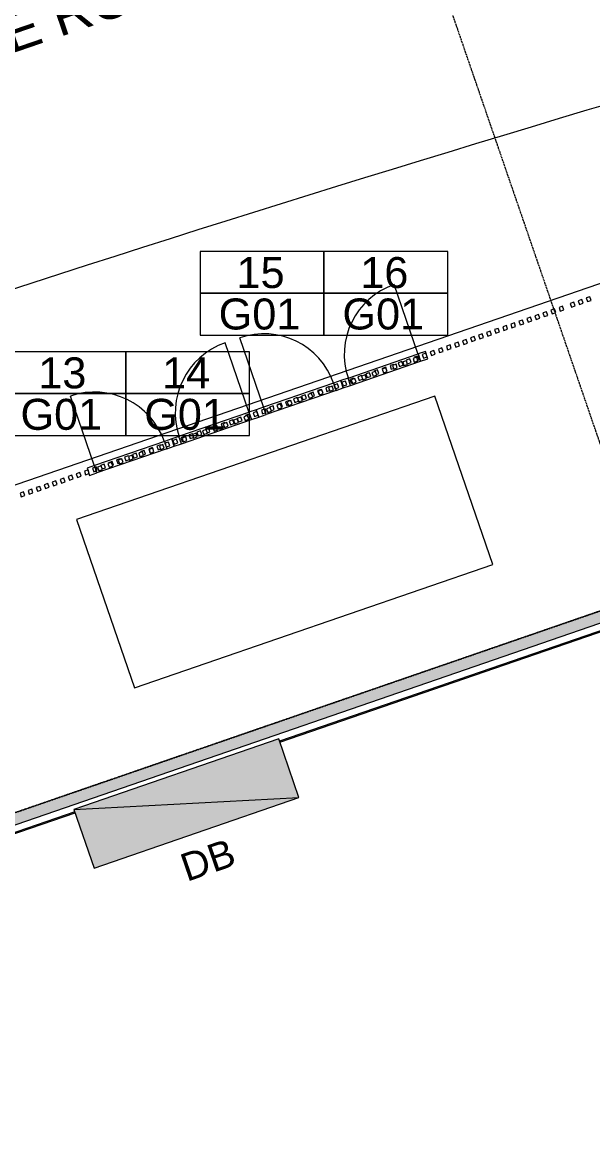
# Model space of a CAD drawing. Header units: millimetres. Extents: x -2612262 to -2065320, y 3717813 to 4283368.
# Drawn here: x -2400033 to -2392656, y 4011539 to 4025881 of the extents above; entities that cross this region are included whole.
import ezdxf

# ---------------------------------------------------------------- set-up
doc = ezdxf.new("R2010")
doc.units = ezdxf.units.MM
for name, pattern in [('Aligning Line', [3.2004, 1.6002, -1.6002]), ('Grid Line', [21, 12, -3, 3, -3]), ('Overhead', [4, 2.5, -1.5])]:
    doc.linetypes.add(name, pattern=pattern)
for name, color, linetype, lineweight in [('A-DETL', 90, 'Continuous', 18), ('A-DETL-GENF', 92, 'Continuous', 5), ('A-DOOR', 31, 'Continuous', 5), ('A-DOOR-IDEN', 31, 'Continuous', 5), ('A-FLOR', 192, 'Continuous', 5), ('A-FLOR-OVHD', 1, 'Overhead', 13), ('A-GENM', 13, 'Continuous', 5), ('A-GLAZ-CWMG', 51, 'Continuous', 5), ('A-WALL', 113, 'Continuous', 5), ('A-WALL-FNSH', 113, 'Continuous', 13), ('A-WALL-PATT', 111, 'Continuous', 13), ('G-ANNO-REFR', 1, 'Aligning Line', 5), ('G-ANNO-TEXT', 231, 'Continuous', 5), ('S-GRID', 1, 'Continuous', 5)]:
    doc.layers.add(name, color=color, linetype=linetype, lineweight=lineweight)
doc.styles.add('Arial', font='arial.ttf', dxfattribs={"height": 500})
doc.styles.add('Arial_1', font='arial.ttf', dxfattribs={"height": 360})
doc.styles.add('Arial_3', font='arial.ttf', dxfattribs={"height": 400})
picture_1 = doc.add_image_def('image1.jpg', size_in_pixel=(6528, 5638))

# ---------------------------------------------------------------- blocks, each defined once
blk = doc.blocks.new('Rectangular Mullion - 50 x 50mm-V13-GA - Part A')
at = {"layer": 'A-GLAZ-CWMG'}
for p, q in [((-25, 25), (25, 25)), ((-25, -25), (-25, 25)), ((25, 25), (25, -25)), ((25, -25), (-25, -25))]:
    blk.add_line(p, q, dxfattribs=at)
blk = doc.blocks.new('Rectangular Mullion - 50 x 50mm-V75-GA - Part A')
at = {"layer": 'A-GLAZ-CWMG'}
for p, q in [((-25, 25), (25, 25)), ((-25, -25), (-25, 25)), ((25, 25), (25, -25)), ((25, -25), (-25, -25))]:
    blk.add_line(p, q, dxfattribs=at)
blk = doc.blocks.new('Rectangular Mullion - 50 x 50mm-V76-GA - Part A')
at = {"layer": 'A-GLAZ-CWMG'}
for p, q in [((-25, 25), (25, 25)), ((-25, -25), (-25, 25)), ((25, 25), (25, -25)), ((25, -25), (-25, -25))]:
    blk.add_line(p, q, dxfattribs=at)
blk = doc.blocks.new('Rectangular Mullion - 50 x 50mm-V77-GA - Part A')
at = {"layer": 'A-GLAZ-CWMG'}
for p, q in [((-19, 25), (25, 25)), ((25, 25), (25, -25)), ((-25, -25), (-25, -17)), ((25, -25), (-25, -25))]:
    blk.add_line(p, q, dxfattribs=at)
blk = doc.blocks.new('Rectangular Mullion - 50 x 50mm-V78-GA - Part A')
at = {"layer": 'A-GLAZ-CWMG'}
for p, q in [((12, 25), (25, 25)), ((25, 25), (25, -25)), ((-25, -25), (-25, -17)), ((25, -25), (-25, -25))]:
    blk.add_line(p, q, dxfattribs=at)
blk = doc.blocks.new('Rectangular Mullion - 50 x 50mm-V79-GA - Part A')
at = {"layer": 'A-GLAZ-CWMG'}
for p, q in [((-25, 25), (-7, 25)), ((-25, -25), (-25, 25)), ((25, -25), (-25, -25)), ((25, -17), (25, -25))]:
    blk.add_line(p, q, dxfattribs=at)
blk = doc.blocks.new('Rectangular Mullion - 50 x 50mm-V80-GA - Part A')
at = {"layer": 'A-GLAZ-CWMG'}
for p, q in [((-25, 25), (24, 25)), ((-25, -25), (-25, 25)), ((25, -25), (-25, -25)), ((25, -17), (25, -25))]:
    blk.add_line(p, q, dxfattribs=at)
blk = doc.blocks.new('Rectangular Mullion - 50 x 50mm-V81-GA - Part A')
at = {"layer": 'A-GLAZ-CWMG'}
for p, q in [((-4, 25), (25, 25)), ((25, 25), (25, -25)), ((-25, -25), (-25, -17)), ((25, -25), (-25, -25))]:
    blk.add_line(p, q, dxfattribs=at)
blk = doc.blocks.new('Rectangular Mullion - 50 x 50mm-V62-GA - Part A')
at = {"layer": 'A-GLAZ-CWMG'}
for p, q in [((-25, -25), (-25, 25)), ((25, -25), (-25, -25)), ((25, -17), (25, -25))]:
    blk.add_line(p, q, dxfattribs=at)
blk = doc.blocks.new('Rectangular Mullion - 50 x 50mm-V82-GA - Part A')
at = {"layer": 'A-GLAZ-CWMG'}
for p, q in [((-25, 25), (8, 25)), ((-25, -25), (-25, 25)), ((25, -25), (-25, -25)), ((25, -17), (25, -25))]:
    blk.add_line(p, q, dxfattribs=at)
blk = doc.blocks.new('Rectangular Mullion - 50 x 50mm-V83-GA - Part A')
at = {"layer": 'A-GLAZ-CWMG'}
for p, q in [((-25, 25), (25, 25)), ((-25, -25), (-25, 25)), ((25, 25), (25, -25)), ((25, -25), (-25, -25))]:
    blk.add_line(p, q, dxfattribs=at)
blk = doc.blocks.new('Rectangular Mullion - 50 x 50mm-V14-GA - Part A')
at = {"layer": 'A-GLAZ-CWMG'}
for p, q in [((-25, 25), (25, 25)), ((-25, -25), (-25, 25)), ((25, 25), (25, -25)), ((25, -25), (-25, -25))]:
    blk.add_line(p, q, dxfattribs=at)
blk = doc.blocks.new('Rectangular Mullion - 50 x 50mm-V84-GA - Part A')
at = {"layer": 'A-GLAZ-CWMG'}
for p, q in [((-25, 25), (-12, 25)), ((-25, -25), (-25, 25)), ((25, -25), (-25, -25)), ((25, -17), (25, -25))]:
    blk.add_line(p, q, dxfattribs=at)
blk = doc.blocks.new('Rectangular Mullion - 50 x 50mm-V85-GA - Part A')
at = {"layer": 'A-GLAZ-CWMG'}
for p, q in [((-25, 25), (19, 25)), ((-25, -25), (-25, 25)), ((25, -25), (-25, -25)), ((25, -17), (25, -25))]:
    blk.add_line(p, q, dxfattribs=at)
blk = doc.blocks.new('Rectangular Mullion - 50 x 50mm-V86-GA - Part A')
at = {"layer": 'A-GLAZ-CWMG'}
for p, q in [((-10, 25), (25, 25)), ((25, 25), (25, -25)), ((-25, -25), (-25, -17)), ((25, -25), (-25, -25))]:
    blk.add_line(p, q, dxfattribs=at)
blk = doc.blocks.new('Rectangular Mullion - 50 x 50mm-V87-GA - Part A')
at = {"layer": 'A-GLAZ-CWMG'}
for p, q in [((21, 25), (25, 25)), ((25, 25), (25, -25)), ((-25, -25), (-25, -17)), ((25, -25), (-25, -25))]:
    blk.add_line(p, q, dxfattribs=at)
blk = doc.blocks.new('Rectangular Mullion - 50 x 50mm-V88-GA - Part A')
at = {"layer": 'A-GLAZ-CWMG'}
for p, q in [((-25, 25), (2, 25)), ((-25, -25), (-25, 25)), ((25, -25), (-25, -25)), ((25, -17), (25, -25))]:
    blk.add_line(p, q, dxfattribs=at)
blk = doc.blocks.new('Rectangular Mullion - 50 x 50mm-V89-GA - Part A')
at = {"layer": 'A-GLAZ-CWMG'}
for p, q in [((4, 25), (25, 25)), ((25, 25), (25, -25)), ((-25, -25), (-25, -17)), ((25, -25), (-25, -25))]:
    blk.add_line(p, q, dxfattribs=at)
blk = doc.blocks.new('Rectangular Mullion - 50 x 50mm-V90-GA - Part A')
at = {"layer": 'A-GLAZ-CWMG'}
for p, q in [((-25, 25), (25, 25)), ((-25, -25), (-25, 25)), ((25, 25), (25, -25)), ((25, -25), (-25, -25))]:
    blk.add_line(p, q, dxfattribs=at)
blk = doc.blocks.new('Rectangular Mullion - 50 x 50mm-V91-GA - Part A')
at = {"layer": 'A-GLAZ-CWMG'}
for p, q in [((-16, 25), (25, 25)), ((25, 25), (25, -25)), ((-25, -25), (-25, -17)), ((25, -25), (-25, -25))]:
    blk.add_line(p, q, dxfattribs=at)
blk = doc.blocks.new('Rectangular Mullion - 50 x 50mm-V92-GA - Part A')
at = {"layer": 'A-GLAZ-CWMG'}
for p, q in [((15, 25), (25, 25)), ((25, 25), (25, -25)), ((-25, -25), (-25, -17)), ((25, -25), (-25, -25))]:
    blk.add_line(p, q, dxfattribs=at)
blk = doc.blocks.new('Rectangular Mullion - 50 x 50mm-V93-GA - Part A')
at = {"layer": 'A-GLAZ-CWMG'}
for p, q in [((-25, 25), (-4, 25)), ((-25, -25), (-25, 25)), ((25, -25), (-25, -25)), ((25, -17), (25, -25))]:
    blk.add_line(p, q, dxfattribs=at)
blk = doc.blocks.new('Rectangular Mullion - 50 x 50mm-V94-GA - Part A')
at = {"layer": 'A-GLAZ-CWMG'}
for p, q in [((-2, 25), (25, 25)), ((25, 25), (25, -25)), ((-25, -25), (-25, -17)), ((25, -25), (-25, -25))]:
    blk.add_line(p, q, dxfattribs=at)
blk = doc.blocks.new('Rectangular Mullion - 50 x 50mm-V95-GA - Part A')
at = {"layer": 'A-GLAZ-CWMG'}
for p, q in [((-25, 25), (-21, 25)), ((-25, -25), (-25, 25)), ((25, -25), (-25, -25)), ((25, -17), (25, -25))]:
    blk.add_line(p, q, dxfattribs=at)
blk = doc.blocks.new('Rectangular Mullion - 50 x 50mm-V96-GA - Part A')
at = {"layer": 'A-GLAZ-CWMG'}
for p, q in [((-25, 25), (10, 25)), ((-25, -25), (-25, 25)), ((25, -25), (-25, -25)), ((25, -17), (25, -25))]:
    blk.add_line(p, q, dxfattribs=at)
blk = doc.blocks.new('Rectangular Mullion - 50 x 50mm-V97-GA - Part A')
at = {"layer": 'A-GLAZ-CWMG'}
for p, q in [((-25, 25), (25, 25)), ((-25, -25), (-25, 25)), ((25, 25), (25, -25)), ((25, -25), (-25, -25))]:
    blk.add_line(p, q, dxfattribs=at)
blk = doc.blocks.new('Rectangular Mullion - 50 x 50mm-V98-GA - Part A')
at = {"layer": 'A-GLAZ-CWMG'}
for p, q in [((-25, 25), (-10, 25)), ((-25, -25), (-25, 25)), ((25, -25), (-25, -25)), ((25, -17), (25, -25))]:
    blk.add_line(p, q, dxfattribs=at)
blk = doc.blocks.new('Rectangular Mullion - 50 x 50mm-V99-GA - Part A')
at = {"layer": 'A-GLAZ-CWMG'}
for p, q in [((-25, 25), (21, 25)), ((-25, -25), (-25, 25)), ((25, -25), (-25, -25)), ((25, -17), (25, -25))]:
    blk.add_line(p, q, dxfattribs=at)
blk = doc.blocks.new('Rectangular Mullion - 50 x 50mm-V100-GA - Part A')
at = {"layer": 'A-GLAZ-CWMG'}
for p, q in [((-8, 25), (25, 25)), ((25, 25), (25, -25)), ((-25, -25), (-25, -17)), ((25, -25), (-25, -25))]:
    blk.add_line(p, q, dxfattribs=at)
blk = doc.blocks.new('Rectangular Mullion - 50 x 50mm-V31-GA - Part A')
at = {"layer": 'A-GLAZ-CWMG'}
for p, q in [((25, 25), (25, -25)), ((-25, -25), (-25, -17)), ((25, -25), (-25, -25))]:
    blk.add_line(p, q, dxfattribs=at)
blk = doc.blocks.new('Rectangular Mullion - 50 x 50mm-V101-GA - Part A')
at = {"layer": 'A-GLAZ-CWMG'}
for p, q in [((-25, 25), (4, 25)), ((-25, -25), (-25, 25)), ((25, -25), (-25, -25)), ((25, -17), (25, -25))]:
    blk.add_line(p, q, dxfattribs=at)
blk = doc.blocks.new('Rectangular Mullion - 50 x 50mm-V102-GA - Part A')
at = {"layer": 'A-GLAZ-CWMG'}
for p, q in [((-25, 25), (25, 25)), ((25, 25), (25, -25)), ((-25, -25), (-25, -17)), ((25, -25), (-25, -25))]:
    blk.add_line(p, q, dxfattribs=at)
blk = doc.blocks.new('Rectangular Mullion - 50 x 50mm-V103-GA - Part A')
at = {"layer": 'A-GLAZ-CWMG'}
for p, q in [((7, 25), (25, 25)), ((25, 25), (25, -25)), ((-25, -25), (-25, -17)), ((25, -25), (-25, -25))]:
    blk.add_line(p, q, dxfattribs=at)
blk = doc.blocks.new('Mechanical - Condensers - Mechanical - Condensers-1249279-GA - Part A')
at = {"layer": 'A-GENM', "lineweight": 13}
for p, q in [((-2394698, 4021053), (-2399331, 4019458)), ((-2393949, 4018879), (-2394698, 4021053)), ((-2399331, 4019458), (-2398582, 4017283)), ((-2398582, 4017283), (-2393949, 4018879))]:
    blk.add_line(p, q, dxfattribs=at)
blk = doc.blocks.new('Curtain_Wall_Batten_Door - Louvre Single Door-2718797-GA - Part A')
at = {"layer": 'A-DOOR'}
for p, q in [((478, 42), (478, 998)), ((-398, 17), (-448, 17)), ((-448, 17), (-448, -33)), ((-398, -33), (-398, 17)), ((-257, 17), (-307, 17)), ((-307, 17), (-307, -33)), ((-257, -33), (-257, 17)), ((-116, 17), (-166, 17)), ((-166, 17), (-166, -33)), ((-116, -33), (-116, 17)), ((25, 17), (-25, 17)), ((-25, 17), (-25, -33)), ((25, -33), (25, 17)), ((166, 17), (116, 17)), ((116, 17), (116, -33)), ((166, -33), (166, 17)), ((307, 17), (257, 17)), ((257, 17), (257, -33)), ((307, -33), (307, 17)), ((448, 17), (398, 17)), ((398, 17), (398, -33)), ((448, -33), (448, 17)), ((-448, -33), (-398, -33)), ((-307, -33), (-257, -33)), ((-166, -33), (-116, -33)), ((-25, -33), (25, -33)), ((116, -33), (166, -33)), ((257, -33), (307, -33)), ((398, -33), (448, -33))]:
    blk.add_line(p, q, dxfattribs=at)
blk.add_arc((478, 42), 956, 90, 180, dxfattribs=at)
blk = doc.blocks.new('Rectangular Mullion - 100 x 100mm-V214-GA - Part A')
at = {"layer": 'A-GLAZ-CWMG'}
for p, q in [((-2398006, 4020533), (-2397102, 4020844)), ((-2397973, 4020438), (-2397069, 4020749))]:
    blk.add_line(p, q, dxfattribs=at)
blk = doc.blocks.new('Rectangular Mullion - 100 x 100mm-1765060-GA - Part A')
at = {"layer": 'A-GLAZ-CWMG'}
for p, q in [((-100, 50), (0, 50)), ((-100, -50), (-100, 50)), ((0, 50), (0, -50)), ((0, -50), (-100, -50))]:
    blk.add_line(p, q, dxfattribs=at)
blk = doc.blocks.new('Rectangular Mullion - 100 x 100mm-1765061-GA - Part A')
at = {"layer": 'A-GLAZ-CWMG'}
for p, q in [((0, 50), (-100, 50)), ((-100, 50), (-100, -50)), ((0, -50), (0, 50)), ((-100, -50), (0, -50))]:
    blk.add_line(p, q, dxfattribs=at)
blk = doc.blocks.new('Curtain_Wall_Batten_Door - Louvre Single Door-1772445-GA - Part A')
at = {"layer": 'A-DOOR'}
for p, q in [((-398, 33), (-448, 33)), ((-448, 33), (-448, -17)), ((-398, -17), (-398, 33)), ((-257, 33), (-307, 33)), ((-307, 33), (-307, -17)), ((-257, -17), (-257, 33)), ((-116, 33), (-166, 33)), ((-166, 33), (-166, -17)), ((-116, -17), (-116, 33)), ((25, 33), (-25, 33)), ((-25, 33), (-25, -17)), ((25, -17), (25, 33)), ((166, 33), (116, 33)), ((116, 33), (116, -17)), ((166, -17), (166, 33)), ((307, 33), (257, 33)), ((257, 33), (257, -17)), ((307, -17), (307, 33)), ((448, 33), (398, 33)), ((398, 33), (398, -17)), ((448, -17), (448, 33)), ((-448, -17), (-398, -17)), ((-307, -17), (-257, -17)), ((-166, -17), (-116, -17)), ((-25, -17), (25, -17)), ((116, -17), (166, -17)), ((257, -17), (307, -17)), ((398, -17), (448, -17)), ((478, -42), (478, -998))]:
    blk.add_line(p, q, dxfattribs=at)
blk.add_arc((478, -42), 956, 180, 270, dxfattribs=at)
blk = doc.blocks.new('Rectangular Mullion - 100 x 100mm-V215-GA - Part A')
at = {"layer": 'A-GLAZ-CWMG'}
for p, q in [((-2398195, 4020467), (-2399099, 4020156)), ((-2398163, 4020373), (-2399067, 4020062))]:
    blk.add_line(p, q, dxfattribs=at)
blk = doc.blocks.new('Rectangular Mullion - 100 x 100mm-1677029-GA - Part A')
at = {"layer": 'A-GLAZ-CWMG'}
for p, q in [((-100, 50), (0, 50)), ((-100, -50), (-100, 50)), ((0, 50), (0, -50)), ((0, -50), (-100, -50))]:
    blk.add_line(p, q, dxfattribs=at)
blk = doc.blocks.new('Rectangular Mullion - 100 x 100mm-1677030-GA - Part A')
at = {"layer": 'A-GLAZ-CWMG'}
for p, q in [((0, 50), (-100, 50)), ((-100, 50), (-100, -50)), ((0, -50), (0, 50)), ((-100, -50), (0, -50))]:
    blk.add_line(p, q, dxfattribs=at)
blk = doc.blocks.new('Rectangular Mullion - 100 x 100mm-V216-GA - Part A')
at = {"layer": 'A-GLAZ-CWMG'}
for p, q in [((-2396008, 4021220), (-2396913, 4020909)), ((-2395976, 4021126), (-2396880, 4020815))]:
    blk.add_line(p, q, dxfattribs=at)
blk = doc.blocks.new('Rectangular Mullion - 100 x 100mm-V217-GA - Part A')
at = {"layer": 'A-GLAZ-CWMG'}
for p, q in [((-2395819, 4021286), (-2394915, 4021597)), ((-2395787, 4021191), (-2394883, 4021502))]:
    blk.add_line(p, q, dxfattribs=at)
blk = doc.blocks.new('AA_DOOR_MARK _ TYPE MARK_HA2 - Mark _ Type Mark-1751130-GA - Part A')
at = {"layer": 'A-DOOR-IDEN'}
for p, q in [((4, 2.7), (-4, 2.7)), ((-4, 2.7), (-4, 0)), ((4, 0), (4, 2.7)), ((4, 0), (-4, 0)), ((4, -2.7), (4, 0)), ((-4, 0), (4, 0)), ((-4, 0), (-4, -2.7)), ((-4, -2.7), (4, -2.7))]:
    blk.add_line(p, q, dxfattribs=at)

msp = doc.modelspace()

# ---------------------------------------------------------------- hatches: boundary and pattern name
at = {"layer": 'A-DETL-GENF'}
for points in [[(-2399364.2, 4015713), (-2396456.3, 4015868.2), (-2396716.7, 4016624.7), (-2397651.7, 4016302.7)], [(-2399103.7, 4014956.6), (-2396456.3, 4015868.2), (-2399364.2, 4015713), (-2399331.1, 4015617.1)]]:
    msp.add_hatch(color=7, dxfattribs=at).paths.add_polyline_path(points)
at = {"layer": 'A-WALL-PATT', "lineweight": 5}
h = msp.add_hatch(dxfattribs=at)
h.set_pattern_fill('FP_2', color=256, style=0, pattern_type=2)
h.set_pattern_definition([(50, (0, 0), (1457.47236, -127.5124), [152.4, -1676.4]), (355, (0, 0), (-281.9423, 1528.4541), [121.92, -1341.12]), (100.451, (121.5, -10.6), (1175.54118, 1400.9327), [129.52, -1424.721]), (46.184, (0, 406.4), (2168.6325, -336.3419), [228.6, -2514.6]), (96.636, (180.7, 378.4), (1899.2207, 1979.4208), [194.28, -2137.081]), (351.184, (0, 406.4), (1899.2401, 1979.4025), [182.88, -2011.68]), (21, (203.2, 304.8), (1212.9148, -818.1215), [152.4, -1676.4]), (326, (203.2, 304.8), (494.41695, 1473.50445), [121.92, -1341.12]), (71.451, (304.3, 236.6), (1707.33713, 655.36968), [129.52, -1424.721]), (37.5, (0, 0), (24.709387, 676.44024), [67.056, -1257.808, 67.056, -1294.384, -1346.2]), (37.5, (0, 0), (24.709387, 676.44024), [-2686.304, 67.056, -1279.144]), (7.5, (0, 0), (534.55775, 801.44425), [67.056, -709.168, 67.056, -1227.328, -513.08]), (7.5, (0, 0), (534.55775, 801.44425), [-2070.608, 67.056, -446.024]), (327.5, (-453.14, 0), (1084.727506, -45.831226), [67.056, -440.944, 67.056, -1517.904, -2103.12]), (327.5, (-453.14, 0), (1084.727506, -45.831226), [-2092.96, 67.056, -2036.064]), (317.5, (-656.3, 0), (1185.03465, 203.41354), [67.056, -593.344, 67.056, -985.52, -1493.52]), (317.5, (-656.3, 0), (1185.03465, 203.41354), [-1712.976, 67.056, -1426.464])])
h.paths.add_polyline_path([(-2442689, 4000858.2), (-2434655.7, 4003624.3), (-2434704.5, 4003766.1), (-2442737.8, 4001000)])
h.paths.add_polyline_path([(-2432891.3, 4004231.8), (-2412827.5, 4011140.5), (-2412876.3, 4011282.4), (-2432939.9, 4004373), (-2432897.8, 4004250.6)])
h.paths.add_polyline_path([(-2411063.2, 4011748.1), (-2372629.8, 4024982), (-2372678.7, 4025123.9), (-2406762.5, 4013387.6), (-2406756.5, 4013370.3), (-2408332.2, 4012827.7), (-2408338.2, 4012845), (-2411111.8, 4011889.2), (-2411069.6, 4011766.8)])
h.paths.add_polyline_path([(-2370865.5, 4025589.6), (-2356461.5, 4030549.4), (-2356510.3, 4030691.2), (-2370914.1, 4025730.7), (-2370871.9, 4025608.3)])
h.paths.add_polyline_path([(-2354697.2, 4031156.9), (-2353799.9, 4031465.9), (-2353848.7, 4031607.7), (-2354745.8, 4031298), (-2354703.6, 4031175.6)])
h = msp.add_hatch(dxfattribs=at)
h.set_pattern_fill('FP_1', color=256, style=0, pattern_type=2)
h.set_pattern_definition([(0, (0, 0), (812.8, 203.2), [67.056, -542.544, 67.056, -542.544, -3251.2]), (0, (0, 0), (812.8, 203.2), [-1219.2, 67.056, -1152.144, 67.056, -542.544, -1422.4]), (0, (0, 0), (812.8, 203.2), [-3048, 67.056, -339.344, 67.056, -948.944]), (120, (304.8, 101.6), (-582.376362, 602.305448), [67.056, -542.544, 67.056, -542.544, -3251.2]), (120, (304.8, 101.6), (-582.376362, 602.305448), [-1219.2, 67.056, -1152.144, 67.056, -542.544, -1422.4]), (120, (304.8, 101.6), (-582.376362, 602.305448), [-3048, 67.056, -339.344, 67.056, -948.944]), (240, (406.4, 508), (-230.423638, -805.505448), [67.056, -542.544, 67.056, -542.544, -3251.2]), (240, (406.4, 508), (-230.423638, -805.505448), [-1219.2, 67.056, -1152.144, 67.056, -542.544, -1422.4]), (240, (406.4, 508), (-230.423638, -805.505448), [-3048, 67.056, -339.344, 67.056, -948.944])])
h.paths.add_polyline_path([(-2442655.1, 4000759.8), (-2437658.7, 4002480.3), (-2437662.6, 4002491.6), (-2442659.1, 4000771.2)])
h.paths.add_polyline_path([(-2435014.1, 4003390.9), (-2434622.1, 4003526.7), (-2434625.7, 4003537.3), (-2435017.9, 4003401.7)])
h.paths.add_polyline_path([(-2432857.5, 4004133.5), (-2425048.6, 4006822.4), (-2425052.5, 4006833.7), (-2432860.8, 4004143.2), (-2432858.3, 4004135.8)])
h.paths.add_polyline_path([(-2422401.1, 4007734), (-2412793.9, 4011042.9), (-2412797.5, 4011053.6), (-2422405, 4007745.3), (-2422403.2, 4007739.9)])
h.paths.add_polyline_path([(-2411029.3, 4011649.7), (-2399349.8, 4015671.4), (-2399353.7, 4015682.7), (-2411032.6, 4011659.4), (-2411030.1, 4011652)])
h.paths.add_polyline_path([(-2396702.4, 4016583), (-2372596.2, 4024884.4), (-2372599.9, 4024895), (-2396706.3, 4016594.3), (-2396703.8, 4016587.2)])
h.paths.add_polyline_path([(-2370831.6, 4025491.2), (-2356427.9, 4030451.7), (-2356431.5, 4030462.4), (-2370835, 4025500.9), (-2370832.4, 4025493.5)])
h.paths.add_polyline_path([(-2354663.3, 4031058.5), (-2353995.8, 4031288.7), (-2353998.7, 4031300.1), (-2354666.6, 4031068.2), (-2354664.1, 4031060.9)])

# ---------------------------------------------------------------- linework, layer by layer
at = {"layer": 'A-DETL', "lineweight": 5}
for p, q in [((-2396716.7, 4016624.7), (-2399364.2, 4015713)), ((-2396456.3, 4015868.2), (-2396716.7, 4016624.7)), ((-2399364.2, 4015713), (-2396456.3, 4015868.2)), ((-2399103.7, 4014956.6), (-2396456.3, 4015868.2)), ((-2399364.2, 4015713), (-2399103.7, 4014956.6))]:
    msp.add_line(p, q, dxfattribs=at)
at = {"layer": 'A-FLOR'}
msp.add_line((-2374287.3, 4028800.4), (-2409744.2, 4016591.4), dxfattribs=at)
msp.add_open_spline([(-2411511.2, 4024905.5), (-2400296.3, 4028921.5), (-2388868.1, 4032341.1), (-2377290.7, 4035145.2)], degree=3, dxfattribs=at)
msp.add_open_spline([(-2375318.2, 4029437.9), (-2379215, 4028498.7), (-2390854.9, 4025472), (-2402321.2, 4021823.3), (-2409868.8, 4019120.5)], degree=3, knots=[-0.75, -0.75, -0.75, -0.75, -0.5, 0, 0, 0, 0], dxfattribs=at)
at = {"layer": 'A-FLOR-OVHD'}
msp.add_line((-2458270.6, 3995651.5), (-2354074.7, 4031529.9), dxfattribs=at)
msp.add_line((-2458270.6, 3995651.5), (-2354074.7, 4031529.9), dxfattribs=at)
at = {"layer": 'A-WALL', "color": 250, "lineweight": 13}
for p, q in [((-2372678.7, 4025123.9), (-2406762.5, 4013387.6)), ((-2372629.8, 4024982), (-2411063.2, 4011748.1))]:
    msp.add_line(p, q, dxfattribs=at)
at = {"layer": 'A-WALL'}
for p, q in [((-2372599.9, 4024895), (-2396706.3, 4016594.3)), ((-2399353.7, 4015682.7), (-2411033.2, 4011661.1))]:
    msp.add_line(p, q, dxfattribs=at)
at = {"layer": 'A-WALL-FNSH', "color": 7, "lineweight": 5}
for p, q in [((-2396702.4, 4016583), (-2372596, 4024883.7)), ((-2411029.3, 4011649.7), (-2399349.8, 4015671.4))]:
    msp.add_line(p, q, dxfattribs=at)

# ---------------------------------------------------------------- block references
at = {"layer": 'A-DOOR'}
for name, p, rotation in [('Curtain_Wall_Batten_Door - Louvre Single Door-2718797-GA - Part A', (-2395351, 4021393.9), 19.00040712018425), ('Curtain_Wall_Batten_Door - Louvre Single Door-1772445-GA - Part A', (-2396444.3, 4021017.5), 199.0004071201834), ('Curtain_Wall_Batten_Door - Louvre Single Door-2718797-GA - Part A', (-2397537.6, 4020641), 19.00040712018626), ('Curtain_Wall_Batten_Door - Louvre Single Door-1772445-GA - Part A', (-2398630.9, 4020264.5), 199.0004071201854)]:
    msp.add_blockref(name, p, dxfattribs=dict(at, rotation=rotation))
at = {"layer": 'A-DOOR-IDEN', "xscale": 199.9999999999999, "yscale": 199.9999999999999, "zscale": 199.9999999999999}
for p in [(-2396931.4, 4022381.3), (-2395331.4, 4022381.3), (-2399493.8, 4021085.6), (-2397893.8, 4021085.6)]:
    msp.add_blockref('AA_DOOR_MARK _ TYPE MARK_HA2 - Mark _ Type Mark-1751130-GA - Part A', p, dxfattribs=at)
at = {"layer": 'A-GENM'}
msp.add_blockref('Mechanical - Condensers - Mechanical - Condensers-1249279-GA - Part A', (0, 0), dxfattribs=at)
at = {"layer": 'A-GLAZ-CWMG', "extrusion": (0, 0, -1)}
for name, p, rotation in [('Rectangular Mullion - 50 x 50mm-V13-GA - Part A', (2393061.3, 4022182.4), 160.9995928798051), ('Rectangular Mullion - 50 x 50mm-V13-GA - Part A', (2392916, 4022232.4), 160.9995928798067), ('Rectangular Mullion - 50 x 50mm-V13-GA - Part A', (2392812, 4022268.2), 160.9995928798067), ('Rectangular Mullion - 50 x 50mm-V13-GA - Part A', (2392708, 4022304), 160.9995928798067), ('Rectangular Mullion - 50 x 50mm-V13-GA - Part A', (2393477.4, 4022039.1), 160.9995928798051), ('Rectangular Mullion - 50 x 50mm-V13-GA - Part A', (2393373.4, 4022074.9), 160.9995928798051), ('Rectangular Mullion - 50 x 50mm-V13-GA - Part A', (2393269.3, 4022110.7), 160.9995928798051), ('Rectangular Mullion - 50 x 50mm-V13-GA - Part A', (2393165.3, 4022146.5), 160.9995928798051), ('Rectangular Mullion - 50 x 50mm-V13-GA - Part A', (2393893.4, 4021895.8), 160.9995928798051), ('Rectangular Mullion - 50 x 50mm-V13-GA - Part A', (2393789.4, 4021931.7), 160.9995928798051), ('Rectangular Mullion - 50 x 50mm-V13-GA - Part A', (2393685.4, 4021967.5), 160.9995928798051), ('Rectangular Mullion - 50 x 50mm-V13-GA - Part A', (2393581.4, 4022003.3), 160.9995928798051), ('Rectangular Mullion - 50 x 50mm-V13-GA - Part A', (2394309.4, 4021752.6), 160.9995928798051), ('Rectangular Mullion - 50 x 50mm-V13-GA - Part A', (2394205.4, 4021788.4), 160.9995928798051), ('Rectangular Mullion - 50 x 50mm-V13-GA - Part A', (2394101.4, 4021824.2), 160.9995928798051), ('Rectangular Mullion - 50 x 50mm-V13-GA - Part A', (2393997.4, 4021860), 160.9995928798051), ('Rectangular Mullion - 50 x 50mm-V13-GA - Part A', (2394725.4, 4021609.3), 160.9995928798051), ('Rectangular Mullion - 50 x 50mm-V13-GA - Part A', (2394621.4, 4021645.2), 160.9995928798051), ('Rectangular Mullion - 50 x 50mm-V13-GA - Part A', (2394517.4, 4021681), 160.9995928798051), ('Rectangular Mullion - 50 x 50mm-V13-GA - Part A', (2394413.4, 4021716.8), 160.9995928798051), ('Rectangular Mullion - 50 x 50mm-V13-GA - Part A', (2395141.5, 4021466.1), 160.9995928798051), ('Rectangular Mullion - 50 x 50mm-V102-GA - Part A', (2395037.5, 4021501.9), 160.9995928798051), ('Rectangular Mullion - 50 x 50mm-V103-GA - Part A', (2394933.5, 4021537.7), 160.9995928798051), ('Rectangular Mullion - 50 x 50mm-V14-GA - Part A', (2394829.4, 4021573.5), 160.9995928798051), ('Rectangular Mullion - 50 x 50mm-V13-GA - Part A', (2395557.5, 4021322.8), 160.9995928798051), ('Rectangular Mullion - 50 x 50mm-V100-GA - Part A', (2395453.5, 4021358.6), 160.9995928798051), ('Rectangular Mullion - 50 x 50mm-V31-GA - Part A', (2395349.5, 4021394.5), 160.9995928798051), ('Rectangular Mullion - 50 x 50mm-V101-GA - Part A', (2395245.5, 4021430.3), 160.9995928798051), ('Rectangular Mullion - 100 x 100mm-1677029-GA - Part A', (2395897.7, 4021205.7), 160.9995928798166), ('Rectangular Mullion - 50 x 50mm-V97-GA - Part A', (2395973.5, 4021179.6), 160.9995928798051), ('Rectangular Mullion - 100 x 100mm-1765060-GA - Part A', (2395897.7, 4021205.7), 340.9995928798157), ('Rectangular Mullion - 50 x 50mm-V14-GA - Part A', (2395869.5, 4021215.4), 160.9995928798051), ('Rectangular Mullion - 50 x 50mm-V98-GA - Part A', (2395765.5, 4021251.2), 160.9995928798051), ('Rectangular Mullion - 50 x 50mm-V99-GA - Part A', (2395661.5, 4021287), 160.9995928798051), ('Rectangular Mullion - 50 x 50mm-V13-GA - Part A', (2396389.5, 4021036.3), 160.9995928798051), ('Rectangular Mullion - 50 x 50mm-V94-GA - Part A', (2396285.5, 4021072.1), 160.9995928798051), ('Rectangular Mullion - 50 x 50mm-V95-GA - Part A', (2396181.5, 4021108), 160.9995928798051), ('Rectangular Mullion - 50 x 50mm-V96-GA - Part A', (2396077.5, 4021143.8), 160.9995928798051), ('Rectangular Mullion - 50 x 50mm-V91-GA - Part A', (2396805.6, 4020893.1), 160.9995928798051), ('Rectangular Mullion - 50 x 50mm-V92-GA - Part A', (2396701.6, 4020928.9), 160.9995928798051), ('Rectangular Mullion - 50 x 50mm-V93-GA - Part A', (2396597.6, 4020964.7), 160.9995928798051), ('Rectangular Mullion - 50 x 50mm-V13-GA - Part A', (2396493.6, 4021000.5), 160.9995928798051), ('Rectangular Mullion - 50 x 50mm-V13-GA - Part A', (2397221.6, 4020749.8), 160.9995928798051), ('Rectangular Mullion - 50 x 50mm-V89-GA - Part A', (2397117.6, 4020785.6), 160.9995928798051), ('Rectangular Mullion - 50 x 50mm-V14-GA - Part A', (2397013.6, 4020821.4), 160.9995928798051), ('Rectangular Mullion - 50 x 50mm-V90-GA - Part A', (2396909.6, 4020857.3), 160.9995928798051), ('Rectangular Mullion - 50 x 50mm-V86-GA - Part A', (2397637.6, 4020606.6), 160.9995928798051), ('Rectangular Mullion - 50 x 50mm-V87-GA - Part A', (2397533.6, 4020642.4), 160.9995928798051), ('Rectangular Mullion - 50 x 50mm-V88-GA - Part A', (2397429.6, 4020678.2), 160.9995928798051), ('Rectangular Mullion - 50 x 50mm-V13-GA - Part A', (2397325.6, 4020714), 160.9995928798051), ('Rectangular Mullion - 100 x 100mm-1677029-GA - Part A', (2398084.3, 4020452.8), 160.9995928798146), ('Rectangular Mullion - 100 x 100mm-1765060-GA - Part A', (2398084.3, 4020452.8), 340.9995928798138), ('Rectangular Mullion - 50 x 50mm-V14-GA - Part A', (2398053.7, 4020463.3), 160.9995928798051), ('Rectangular Mullion - 50 x 50mm-V84-GA - Part A', (2397949.7, 4020499.1), 160.9995928798051), ('Rectangular Mullion - 50 x 50mm-V85-GA - Part A', (2397845.6, 4020534.9), 160.9995928798051), ('Rectangular Mullion - 50 x 50mm-V13-GA - Part A', (2397741.6, 4020570.8), 160.9995928798051), ('Rectangular Mullion - 50 x 50mm-V81-GA - Part A', (2398469.7, 4020320.1), 160.9995928798051), ('Rectangular Mullion - 50 x 50mm-V62-GA - Part A', (2398365.7, 4020355.9), 160.9995928798051), ('Rectangular Mullion - 50 x 50mm-V82-GA - Part A', (2398261.7, 4020391.7), 160.9995928798051), ('Rectangular Mullion - 50 x 50mm-V83-GA - Part A', (2398157.7, 4020427.5), 160.9995928798051), ('Rectangular Mullion - 50 x 50mm-V78-GA - Part A', (2398885.7, 4020176.8), 160.9995928798051), ('Rectangular Mullion - 50 x 50mm-V79-GA - Part A', (2398781.7, 4020212.6), 160.9995928798051), ('Rectangular Mullion - 50 x 50mm-V80-GA - Part A', (2398677.7, 4020248.4), 160.9995928798051), ('Rectangular Mullion - 50 x 50mm-V13-GA - Part A', (2398573.7, 4020284.2), 160.9995928798051), ('Rectangular Mullion - 50 x 50mm-V13-GA - Part A', (2399301.7, 4020033.6), 160.9995928798051), ('Rectangular Mullion - 50 x 50mm-V75-GA - Part A', (2399197.7, 4020069.4), 160.9995928798051), ('Rectangular Mullion - 50 x 50mm-V76-GA - Part A', (2399093.7, 4020105.2), 160.9995928798051), ('Rectangular Mullion - 50 x 50mm-V77-GA - Part A', (2398989.7, 4020141), 160.9995928798051), ('Rectangular Mullion - 50 x 50mm-V13-GA - Part A', (2399717.8, 4019890.3), 160.9995928798051), ('Rectangular Mullion - 50 x 50mm-V13-GA - Part A', (2399613.8, 4019926.1), 160.9995928798051), ('Rectangular Mullion - 50 x 50mm-V13-GA - Part A', (2399509.8, 4019961.9), 160.9995928798051), ('Rectangular Mullion - 50 x 50mm-V13-GA - Part A', (2399405.7, 4019997.7), 160.9995928798051), ('Rectangular Mullion - 50 x 50mm-V13-GA - Part A', (2400029.8, 4019782.9), 160.9995928798051), ('Rectangular Mullion - 50 x 50mm-V13-GA - Part A', (2399925.8, 4019818.7), 160.9995928798051), ('Rectangular Mullion - 50 x 50mm-V13-GA - Part A', (2399821.8, 4019854.5), 160.9995928798051)]:
    msp.add_blockref(name, p, dxfattribs=dict(at, rotation=rotation))
at = {"layer": 'A-GLAZ-CWMG'}
for name in ['Rectangular Mullion - 100 x 100mm-V217-GA - Part A', 'Rectangular Mullion - 100 x 100mm-V216-GA - Part A', 'Rectangular Mullion - 100 x 100mm-V214-GA - Part A', 'Rectangular Mullion - 100 x 100mm-V215-GA - Part A']:
    msp.add_blockref(name, (0, 0), dxfattribs=at)
for name, p, rotation in [('Rectangular Mullion - 100 x 100mm-1765061-GA - Part A', (-2394804.4, 4021582.2), 19.00040712018425), ('Rectangular Mullion - 100 x 100mm-1765061-GA - Part A', (-2396991, 4020829.2), 19.00040712018626), ('Rectangular Mullion - 100 x 100mm-1677030-GA - Part A', (-2396991, 4020829.2), 199.0004071201834), ('Rectangular Mullion - 100 x 100mm-1677030-GA - Part A', (-2399177.6, 4020076.3), 199.0004071201854)]:
    msp.add_blockref(name, p, dxfattribs=dict(at, rotation=rotation))

# ---------------------------------------------------------------- texts
at = {"layer": 'A-DOOR-IDEN', "char_height": 400, "attachment_point": 1, "style": 'Arial_3'}
for s, insert, width in [('15', (-2397262.2, 4022848.1), 769.62), ('16', (-2395662.2, 4022848.1), 769.62), ('G01', (-2397493, 4022312.8), 1298.734), ('G01', (-2395893, 4022312.8), 1298.734), ('13', (-2399824.6, 4021552.4), 769.62), ('14', (-2398224.6, 4021552.4), 769.62), ('G01', (-2400055.3, 4021017.1), 1298.734), ('G01', (-2398455.3, 4021017.1), 1298.734)]:
    msp.add_mtext(s, dxfattribs=dict(at, insert=insert, width=width))
at = {"layer": 'G-ANNO-TEXT', "color": 7, "insert": (-2398022, 4015118.6), "char_height": 360, "width": 833.755, "attachment_point": 1, "rotation": 19.00041, "style": 'Arial_1'}
msp.add_mtext('DB', dxfattribs=at)

# ---------------------------------------------------------------- pictures from other files: only their frames are drawn
at = {"layer": 'G-ANNO-REFR'}
image = msp.add_image(picture_1, insert=(-2382054.9, 4283368.1), size_in_units=(433000, 373966.6), rotation=-122.11743, dxfattribs=at)
image.dxf.flags = 15

# ---------------------------------------------------------------- next in the draw order: texts
at = {"layer": 'G-ANNO-TEXT', "color": 7, "insert": (-2402798.3, 4025103.6), "char_height": 500, "width": 6381.432, "attachment_point": 1, "rotation": 18.91654, "style": 'Arial', "bg_fill": 3, "box_fill_scale": 1.25, "bg_fill_color": 256, "bg_fill_true_color": 13158600, "bg_fill_transparency": 0}
msp.add_mtext('SERVICE ROAD', dxfattribs=at)

# ---------------------------------------------------------------- next in the draw order: linework, layer by layer
at = {"layer": 'S-GRID', "linetype": 'Grid Line'}
for p, q in [((-2339544.7, 4036533), (-2476719.9, 3989298.8)), ((-2374670.8, 3968484.4), (-2397810.8, 4035686.2))]:
    msp.add_line(p, q, dxfattribs=at)

doc.saveas('drawing.dxf')
